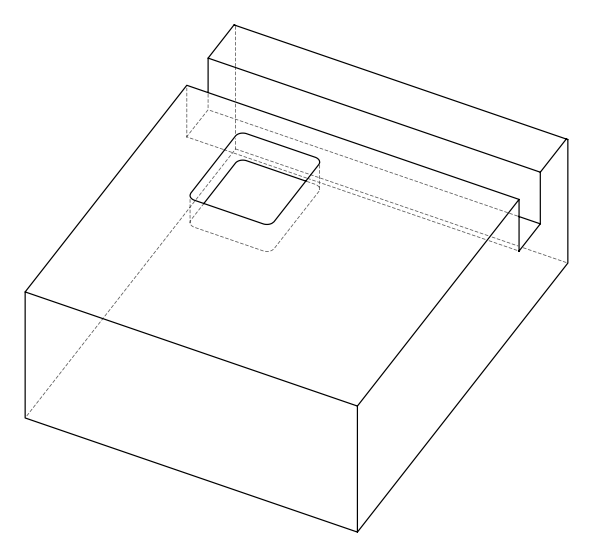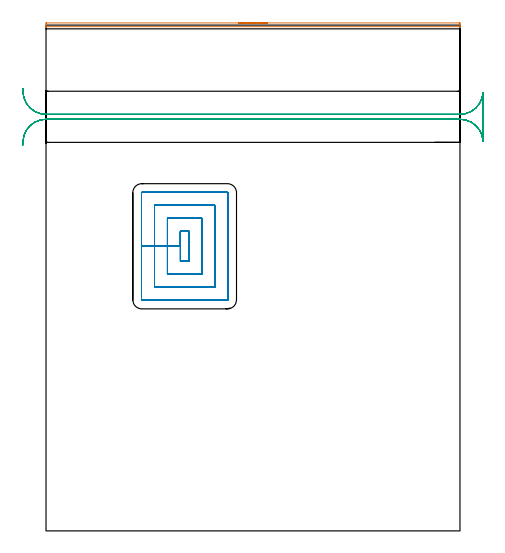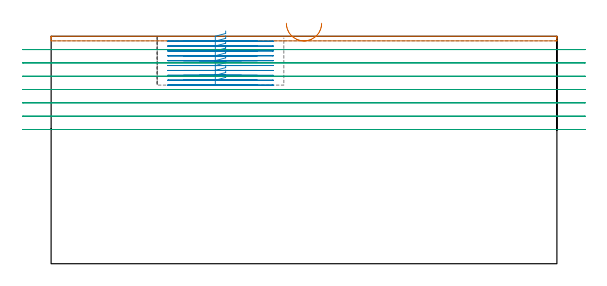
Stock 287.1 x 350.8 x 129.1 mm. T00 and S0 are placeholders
(PLAN: 3 operations, 2 tool changes, 26.9 min)
(1 AREA_MILL | FG_CHAMFER_SURFACE | UGT0205_001 | 2.45 min | 970 mm3)
(2 MILL_RECTANGULAR_POCKET | POCKET_RECTANGULAR_STRAIGHT | NXT0201_011 | Follow Part, ap 3, ae 75% | 14.39 min | 171976 mm3)
(3 MILL_RECTANGULAR_SLOT | SLOT_RECTANGULAR | UGT0201_004 | Follow Part, ap 8, ae 75% | 10.06 min | 537676 mm3)
(TOOL UGT0205_001 | Chamfer Mill 20 x 3 x 45 deg. | D20 FL50 Z2)
(TOOL NXT0201_011 | ENDMILL 12mm [2P460-1200-NA 1630] | D12 FL38 Z6)
(TOOL UGT0201_004 | End Mill 32 mm | D32 FL53 Z6)
(OP 1 AREA_MILL)
G17 G21 G94 G90
T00 M6
G54
G17 G0 G90 X133.55 Y352.3 S1061 M3
G43 Z139.1 H0
Z136.5
G94 G1 X133.588 Z135.628 F250.
X133.702 Z134.764
X133.891 Z133.912
X134.153 Z133.08
X134.487 Z132.274
X134.89 Z131.5
X135.359 Z130.764
X135.89 Z130.072
X136.479 Z129.429
X137.122 Z128.84
X137.814 Z128.308
X138.55 Z127.84
X139.324 Z127.437
X140.13 Z127.103
X140.962 Z126.841
X141.814 Z126.652
X142.678 Z126.538
X143.55 Z126.5
X286.482
X286.716 Y352.299 Z126.501
X287.097 Y352.291 Z126.505
X287.1 Y352.216 Z126.581
Y351. Z127.795
Y350.327 Z128.473
Y350.022 Z128.778
X287.09 Y349.706 Z129.093
X286.929 Y349.7 Z129.1
X0.171
X0.01 Y349.706 Z129.093
X0. Y350.022 Z128.777
Y350.327 Z128.473
Y351. Z127.795
Y352.216 Z126.581
X0.003 Y352.291 Z126.505
X0.385 Y352.3 Z126.5
X143.55
X144.422 Z126.538
X145.287 Z126.652
X146.138 Z126.841
X146.97 Z127.103
X147.776 Z127.437
X148.55 Z127.84
X149.286 Z128.308
X149.978 Z128.84
X150.621 Z129.429
X151.21 Z130.072
X151.742 Z130.764
X152.21 Z131.5
X152.613 Z132.274
X152.947 Z133.08
X153.209 Z133.912
X153.398 Z134.764
X153.512 Z135.628
X153.55 Z136.5
G0 Z139.1
M5
M2
(OP 2 MILL_RECTANGULAR_POCKET)
G17 G21 G94 G90
T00 M6
G54
G17 G0 G90 X99.1 Y202.566 S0 M3
G43 Z139.1 H1
Z132.1
G94 G1 Y207.8 Z130.697 F250.
X93.2 Z129.117
Y197.4 Z126.33
Y187. F500.
X99.1
Y207.8
X93.2
Y197.4
X84.2
Y178.
X108.1
Y216.8
X84.2
Y197.4
X75.2
Y169.
X117.1
Y225.8
X75.2
Y197.4
X66.2
Y160.3
G3 X66.5 Y160. R0.3
G1 X125.8
G3 X126.1 Y160.3 R0.3
G1 Y234.5
G3 X125.8 Y234.8 R0.3
G1 X66.5
G3 X66.2 Y234.5 R0.3
G1 Y197.4
Y196.4
G0 X99.1 Y202.566 Z129.33
G1 Y207.8 Z127.927 F250.
X93.2 Z126.347
Y197.4 Z123.56
Y187. F500.
X99.1
Y207.8
X93.2
Y197.4
X84.2
Y178.
X108.1
Y216.8
X84.2
Y197.4
X75.2
Y169.
X117.1
Y225.8
X75.2
Y197.4
X66.2
Y160.3
G3 X66.5 Y160. R0.3
G1 X125.8
G3 X126.1 Y160.3 R0.3
G1 Y234.5
G3 X125.8 Y234.8 R0.3
G1 X66.5
G3 X66.2 Y234.5 R0.3
G1 Y197.4
Y196.4
G0 X99.1 Y202.566 Z126.56
G1 Y207.8 Z125.157 F250.
X93.2 Z123.577
Y197.4 Z120.79
Y187. F500.
X99.1
Y207.8
X93.2
Y197.4
X84.2
Y178.
X108.1
Y216.8
X84.2
Y197.4
X75.2
Y169.
X117.1
Y225.8
X75.2
Y197.4
X66.2
Y160.3
G3 X66.5 Y160. R0.3
G1 X125.8
G3 X126.1 Y160.3 R0.3
G1 Y234.5
G3 X125.8 Y234.8 R0.3
G1 X66.5
G3 X66.2 Y234.5 R0.3
G1 Y197.4
Y196.4
G0 X99.1 Y202.566 Z123.79
G1 Y207.8 Z122.388 F250.
X93.2 Z120.807
Y197.4 Z118.02
Y187. F500.
X99.1
Y207.8
X93.2
Y197.4
X84.2
Y178.
X108.1
Y216.8
X84.2
Y197.4
X75.2
Y169.
X117.1
Y225.8
X75.2
Y197.4
X66.2
Y160.3
G3 X66.5 Y160. R0.3
G1 X125.8
G3 X126.1 Y160.3 R0.3
G1 Y234.5
G3 X125.8 Y234.8 R0.3
G1 X66.5
G3 X66.2 Y234.5 R0.3
G1 Y197.4
Y196.4
G0 X99.1 Y202.566 Z121.02
G1 Y207.8 Z119.618 F250.
X93.2 Z118.037
Y197.4 Z115.25
Y187. F500.
X99.1
Y207.8
X93.2
Y197.4
X84.2
Y178.
X108.1
Y216.8
X84.2
Y197.4
X75.2
Y169.
X117.1
Y225.8
X75.2
Y197.4
X66.2
Y160.3
G3 X66.5 Y160. R0.3
G1 X125.8
G3 X126.1 Y160.3 R0.3
G1 Y234.5
G3 X125.8 Y234.8 R0.3
G1 X66.5
G3 X66.2 Y234.5 R0.3
G1 Y197.4
Y196.4
G0 X99.1 Y202.566 Z118.25
G1 Y207.8 Z116.848 F250.
X93.2 Z115.267
Y197.4 Z112.48
Y187. F500.
X99.1
Y207.8
X93.2
Y197.4
X84.2
Y178.
X108.1
Y216.8
X84.2
Y197.4
X75.2
Y169.
X117.1
Y225.8
X75.2
Y197.4
X66.2
Y160.3
G3 X66.5 Y160. R0.3
G1 X125.8
G3 X126.1 Y160.3 R0.3
G1 Y234.5
G3 X125.8 Y234.8 R0.3
G1 X66.5
G3 X66.2 Y234.5 R0.3
G1 Y197.4
Y196.4
G0 X99.1 Y202.566 Z115.48
G1 Y207.8 Z114.078 F250.
X93.2 Z112.497
Y197.4 Z109.71
Y187. F500.
X99.1
Y207.8
X93.2
Y197.4
X84.2
Y178.
X108.1
Y216.8
X84.2
Y197.4
X75.2
Y169.
X117.1
Y225.8
X75.2
Y197.4
X66.2
Y160.3
G3 X66.5 Y160. R0.3
G1 X125.8
G3 X126.1 Y160.3 R0.3
G1 Y234.5
G3 X125.8 Y234.8 R0.3
G1 X66.5
G3 X66.2 Y234.5 R0.3
G1 Y197.4
Y196.4
G0 X99.1 Y202.566 Z112.71
G1 Y207.8 Z111.308 F250.
X93.2 Z109.727
Y197.4 Z106.94
Y187. F500.
X99.1
Y207.8
X93.2
Y197.4
X84.2
Y178.
X108.1
Y216.8
X84.2
Y197.4
X75.2
Y169.
X117.1
Y225.8
X75.2
Y197.4
X66.2
Y160.3
G3 X66.5 Y160. R0.3
G1 X125.8
G3 X126.1 Y160.3 R0.3
G1 Y234.5
G3 X125.8 Y234.8 R0.3
G1 X66.5
G3 X66.2 Y234.5 R0.3
G1 Y197.4
Y196.4
G0 X99.1 Y202.566 Z109.94
G1 Y207.8 Z108.538 F250.
X93.2 Z106.957
Y197.4 Z104.17
Y187. F500.
X99.1
Y207.8
X93.2
Y197.4
X84.2
Y178.
X108.1
Y216.8
X84.2
Y197.4
X75.2
Y169.
X117.1
Y225.8
X75.2
Y197.4
X66.2
Y160.3
G3 X66.5 Y160. R0.3
G1 X125.8
G3 X126.1 Y160.3 R0.3
G1 Y234.5
G3 X125.8 Y234.8 R0.3
G1 X66.5
G3 X66.2 Y234.5 R0.3
G1 Y197.4
Y196.4
G0 X99.1 Y202.566 Z107.17
G1 Y207.8 Z105.768 F250.
X93.2 Z104.187
Y197.4 Z101.4
Y187. F500.
X99.1
Y207.8
X93.2
Y197.4
X84.2
Y178.
X108.1
Y216.8
X84.2
Y197.4
X75.2
Y169.
X117.1
Y225.8
X75.2
Y197.4
X66.2
Y160.3
G3 X66.5 Y160. R0.3
G1 X125.8
G3 X126.1 Y160.3 R0.3
G1 Y234.5
G3 X125.8 Y234.8 R0.3
G1 X66.5
G3 X66.2 Y234.5 R0.3
G1 Y197.4
Y196.4
G0 Z139.1
M5
M2
(OP 3 MILL_RECTANGULAR_SLOT)
G17 G21 G94 G90
T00 M6
G54
G17 G0 G90 X-16.154 Y267.485 S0 M3
G43 Z139.1 H0
Z121.543
G94 G1 X-15.97 Y270.479 F250.
G2 X0. Y285.5 R16. F500.
G1 X287.1
G2 X303.07 Y270.48 R16.
G1 X303.1
Y303.92
X303.07
G2 X287.1 Y288.9 R16.
G1 X0.
G2 X-15.97 Y303.921 R16.
G1 X-16.154 Y306.915 F250.
G0 Y267.485 Z113.986
G1 X-15.97 Y270.479
G2 X0. Y285.5 R16. F500.
G1 X287.1
G2 X303.07 Y270.48 R16.
G1 X303.1
Y303.92
X303.07
G2 X287.1 Y288.9 R16.
G1 X0.
G2 X-15.97 Y303.921 R16.
G1 X-16.154 Y306.915 F250.
G0 Y267.485 Z106.429
G1 X-15.97 Y270.479
G2 X0. Y285.5 R16. F500.
G1 X287.1
G2 X303.07 Y270.48 R16.
G1 X303.1
Y303.92
X303.07
G2 X287.1 Y288.9 R16.
G1 X0.
G2 X-15.97 Y303.921 R16.
G1 X-16.154 Y306.915 F250.
G0 Y267.485 Z98.871
G1 X-15.97 Y270.479
G2 X0. Y285.5 R16. F500.
G1 X287.1
G2 X303.07 Y270.48 R16.
G1 X303.1
Y303.92
X303.07
G2 X287.1 Y288.9 R16.
G1 X0.
G2 X-15.97 Y303.921 R16.
G1 X-16.154 Y306.915 F250.
G0 Y267.485 Z91.314
G1 X-15.97 Y270.479
G2 X0. Y285.5 R16. F500.
G1 X287.1
G2 X303.07 Y270.48 R16.
G1 X303.1
Y303.92
X303.07
G2 X287.1 Y288.9 R16.
G1 X0.
G2 X-15.97 Y303.921 R16.
G1 X-16.154 Y306.915 F250.
G0 Y267.485 Z83.757
G1 X-15.97 Y270.479
G2 X0. Y285.5 R16. F500.
G1 X287.1
G2 X303.07 Y270.48 R16.
G1 X303.1
Y303.92
X303.07
G2 X287.1 Y288.9 R16.
G1 X0.
G2 X-15.97 Y303.921 R16.
G1 X-16.154 Y306.915 F250.
G0 Y267.485 Z76.2
G1 X-15.97 Y270.479
G2 X0. Y285.5 R16. F500.
G1 X287.1
G2 X303.07 Y270.48 R16.
G1 X303.1
Y303.92
X303.07
G2 X287.1 Y288.9 R16.
G1 X0.
G2 X-15.97 Y303.921 R16.
G1 X-16.154 Y306.915 F250.
G0 Z139.1
M5
M2
